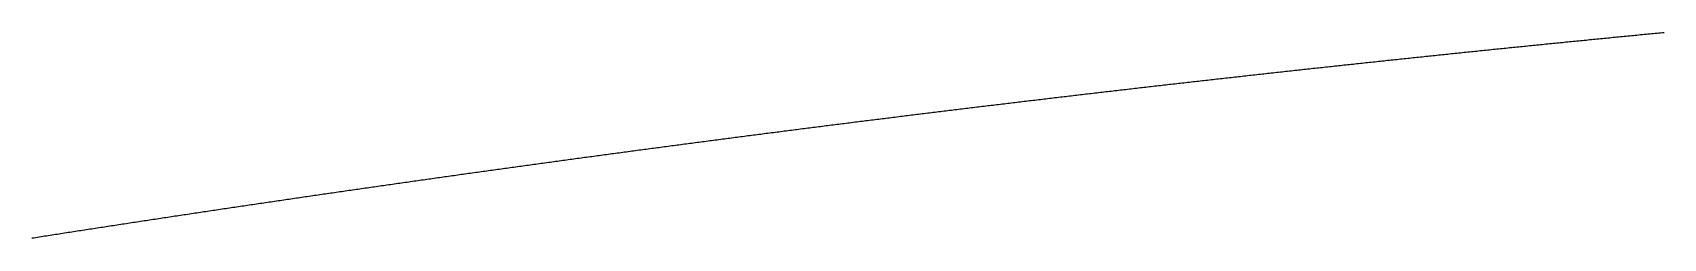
# Model space of a CAD drawing. Extents: x 6805096 to 46905100, y -25788412 to -58651.
# Drawn here: x 17877290 to 21185724, y -730757 to -314965 of the extents above; entities that cross this region are included whole.
import ezdxf

# ---------------------------------------------------------------- set-up
doc = ezdxf.new("R2010")
doc.units = 0

msp = doc.modelspace()

# ---------------------------------------------------------------- linework, layer by layer
at = {"layer": 'Layer 1'}
for p, q in [((21025061.914068, -330742.13424), (21021368.971106, -331106.169296)), ((21028754.876543, -330378.342402), (21025061.914068, -330742.13424)), ((21032447.858518, -330014.793782), (21028754.876543, -330378.342402)), ((21036140.859981, -329651.488382), (21032447.858518, -330014.793782)), ((21039833.880921, -329288.4262), (21036140.859981, -329651.488382)), ((21043526.921324, -328925.607237), (21039833.880921, -329288.4262)), ((21047219.981179, -328563.031494), (21043526.921324, -328925.607237)), ((21050913.060474, -328200.698971), (21047219.981179, -328563.031494)), ((21054606.159196, -327838.609669), (21050913.060474, -328200.698971)), ((21058299.277334, -327476.763586), (21054606.159196, -327838.609669)), ((21061992.414875, -327115.160724), (21058299.277334, -327476.763586)), ((21065685.571808, -326753.801084), (21061992.414875, -327115.160724)), ((21069378.74812, -326392.684664), (21065685.571808, -326753.801084)), ((21073071.943799, -326031.811467), (21069378.74812, -326392.684664)), ((21076765.158832, -325671.181491), (21073071.943799, -326031.811467)), ((21080458.393209, -325310.794737), (21076765.158832, -325671.181491)), ((21084151.646917, -324950.651206), (21080458.393209, -325310.794737)), ((21087844.919943, -324590.750897), (21084151.646917, -324950.651206)), ((21091538.212275, -324231.093812), (21087844.919943, -324590.750897)), ((21095231.523902, -323871.67995), (21091538.212275, -324231.093812)), ((21098924.854812, -323512.509311), (21095231.523902, -323871.67995)), ((21102618.204991, -323153.581897), (21098924.854812, -323512.509311)), ((21106311.574429, -322794.897706), (21102618.204991, -323153.581897)), ((21110004.963112, -322436.45674), (21106311.574429, -322794.897706)), ((21113698.37103, -322078.258999), (21110004.963112, -322436.45674)), ((21117391.798169, -321720.304483), (21113698.37103, -322078.258999)), ((21121085.244518, -321362.593192), (21117391.798169, -321720.304483)), ((21124778.710064, -321005.125127), (21121085.244518, -321362.593192)), ((21128472.194796, -320647.900288), (21124778.710064, -321005.125127)), ((21132165.698701, -320290.918675), (21128472.194796, -320647.900288)), ((21135859.221768, -319934.180288), (21132165.698701, -320290.918675)), ((21139552.763983, -319577.685128), (21135859.221768, -319934.180288)), ((21143246.325336, -319221.433196), (21139552.763983, -319577.685128)), ((21146939.905813, -318865.42449), (21143246.325336, -319221.433196)), ((21150633.505403, -318509.659013), (21146939.905813, -318865.42449)), ((21154327.124094, -318154.136763), (21150633.505403, -318509.659013)), ((21158020.761873, -317798.857741), (21154327.124094, -318154.136763)), ((21161714.418729, -317443.821948), (21158020.761873, -317798.857741)), ((21165408.094649, -317089.029384), (21161714.418729, -317443.821948)), ((21169101.789621, -316734.480049), (21165408.094649, -317089.029384)), ((21172795.503633, -316380.173943), (21169101.789621, -316734.480049)), ((21176489.236674, -316026.111067), (21172795.503633, -316380.173943)), ((21180182.98873, -315672.291421), (21176489.236674, -316026.111067)), ((21183876.75979, -315318.715005), (21180182.98873, -315672.291421)), ((21187570.549841, -314965.381819), (21183876.75979, -315318.715005)), ((20700159.002107, -363708.225514), (20696467.823659, -364093.662639)), ((20703850.201134, -363323.031582), (20700159.002107, -363708.225514)), ((20707541.420726, -362938.080843), (20703850.201134, -363323.031582)), ((20711232.660872, -362553.373298), (20707541.420726, -362938.080843)), ((20714923.92156, -362168.908946), (20711232.660872, -362553.373298)), ((20718615.202778, -361784.687788), (20714923.92156, -362168.908946)), ((20722306.504513, -361400.709824), (20718615.202778, -361784.687788)), ((20725997.826754, -361016.975055), (20722306.504513, -361400.709824)), ((20729689.169488, -360633.483481), (20725997.826754, -361016.975055)), ((20733380.532703, -360250.235102), (20729689.169488, -360633.483481)), ((20737071.916387, -359867.229918), (20733380.532703, -360250.235102)), ((20740763.320529, -359484.46793), (20737071.916387, -359867.229918)), ((20744454.745115, -359101.949138), (20740763.320529, -359484.46793)), ((20748146.190134, -358719.673542), (20744454.745115, -359101.949138)), ((20751837.655573, -358337.641142), (20748146.190134, -358719.673542)), ((20755529.141421, -357955.85194), (20751837.655573, -358337.641142)), ((20759220.647666, -357574.305934), (20755529.141421, -357955.85194)), ((20762912.174294, -357193.003126), (20759220.647666, -357574.305934)), ((20766603.721296, -356811.943516), (20762912.174294, -357193.003126)), ((20770295.288657, -356431.127104), (20766603.721296, -356811.943516)), ((20773986.876366, -356050.55389), (20770295.288657, -356431.127104)), ((20777678.484411, -355670.223874), (20773986.876366, -356050.55389)), ((20781370.11278, -355290.137058), (20777678.484411, -355670.223874)), ((20785061.76146, -354910.29344), (20781370.11278, -355290.137058)), ((20788753.43044, -354530.693022), (20785061.76146, -354910.29344)), ((20792445.119707, -354151.335804), (20788753.43044, -354530.693022)), ((20796136.82925, -353772.221785), (20792445.119707, -354151.335804)), ((20799828.559056, -353393.350967), (20796136.82925, -353772.221785)), ((20803520.309113, -353014.72335), (20799828.559056, -353393.350967)), ((20807212.079409, -352636.338933), (20803520.309113, -353014.72335)), ((20810903.869932, -352258.197717), (20807212.079409, -352636.338933)), ((20814595.68067, -351880.299703), (20810903.869932, -352258.197717)), ((20818287.51161, -351502.644891), (20814595.68067, -351880.299703)), ((20821979.362741, -351125.233281), (20818287.51161, -351502.644891)), ((20825671.234051, -350748.064872), (20821979.362741, -351125.233281)), ((20829363.125527, -350371.139667), (20825671.234051, -350748.064872)), ((20833055.037157, -349994.457664), (20829363.125527, -350371.139667)), ((20836746.968929, -349618.018865), (20833055.037157, -349994.457664)), ((20840438.920831, -349241.823269), (20836746.968929, -349618.018865)), ((20844130.892851, -348865.870877), (20840438.920831, -349241.823269)), ((20847822.884977, -348490.161689), (20844130.892851, -348865.870877)), ((20851514.897196, -348114.695705), (20847822.884977, -348490.161689)), ((20855206.929497, -347739.472926), (20851514.897196, -348114.695705)), ((20858898.981868, -347364.493351), (20855206.929497, -347739.472926)), ((20862591.054296, -346989.756982), (20858898.981868, -347364.493351)), ((20866283.146769, -346615.263818), (20862591.054296, -346989.756982)), ((20869975.259275, -346241.01386), (20866283.146769, -346615.263818)), ((20873667.391802, -345867.007108), (20869975.259275, -346241.01386)), ((20877359.544339, -345493.243563), (20873667.391802, -345867.007108)), ((20881051.716872, -345119.723224), (20877359.544339, -345493.243563)), ((20884743.909389, -344746.446092), (20881051.716872, -345119.723224)), ((20888436.12188, -344373.412167), (20884743.909389, -344746.446092)), ((20892128.35433, -344000.62145), (20888436.12188, -344373.412167)), ((20895820.606729, -343628.07394), (20892128.35433, -344000.62145)), ((20899512.879065, -343255.769639), (20895820.606729, -343628.07394)), ((20903205.171324, -342883.708545), (20899512.879065, -343255.769639)), ((20906897.483496, -342511.890661), (20903205.171324, -342883.708545)), ((20910589.815567, -342140.315985), (20906897.483496, -342511.890661)), ((20914282.167526, -341768.984519), (20910589.815567, -342140.315985)), ((20917974.539361, -341397.896262), (20914282.167526, -341768.984519)), ((20921666.93106, -341027.051215), (20917974.539361, -341397.896262)), ((20925359.34261, -340656.449378), (20921666.93106, -341027.051215)), ((20929051.773999, -340286.090751), (20925359.34261, -340656.449378)), ((20932744.225216, -339915.975335), (20929051.773999, -340286.090751)), ((20936436.696248, -339546.10313), (20932744.225216, -339915.975335)), ((20940129.187082, -339176.474136), (20936436.696248, -339546.10313)), ((20943821.697708, -338807.088354), (20940129.187082, -339176.474136)), ((20947514.228113, -338437.945783), (20943821.697708, -338807.088354)), ((20951206.778284, -338069.046425), (20947514.228113, -338437.945783)), ((20954899.34821, -337700.390279), (20951206.778284, -338069.046425)), ((20958591.937878, -337331.977346), (20954899.34821, -337700.390279)), ((20962284.547277, -336963.807625), (20958591.937878, -337331.977346)), ((20965977.176394, -336595.881118), (20962284.547277, -336963.807625)), ((20969669.825217, -336228.197824), (20965977.176394, -336595.881118)), ((20973362.493734, -335860.757745), (20969669.825217, -336228.197824)), ((20977055.181933, -335493.560879), (20973362.493734, -335860.757745)), ((20980747.889802, -335126.607228), (20977055.181933, -335493.560879)), ((20984440.617329, -334759.896791), (20980747.889802, -335126.607228)), ((20988133.364501, -334393.429569), (20984440.617329, -334759.896791)), ((20991826.131307, -334027.205563), (20988133.364501, -334393.429569)), ((20995518.917734, -333661.224772), (20991826.131307, -334027.205563)), ((20999211.723771, -333295.487197), (20995518.917734, -333661.224772)), ((21002904.549404, -332929.992838), (20999211.723771, -333295.487197)), ((21006597.394623, -332564.741696), (21002904.549404, -332929.992838)), ((21010290.259415, -332199.73377), (21006597.394623, -332564.741696)), ((21013983.143767, -331834.969061), (21010290.259415, -332199.73377)), ((21017676.047668, -331470.44757), (21013983.143767, -331834.969061)), ((21021368.971106, -331106.169296), (21017676.047668, -331470.44757)), ((20390172.943751, -396932.685644), (20386483.537094, -397338.549936)), ((20393862.372002, -396527.064521), (20390172.943751, -396932.685644)), ((20397551.821837, -396121.686567), (20393862.372002, -396527.064521)), ((20401241.293244, -395716.551782), (20397551.821837, -396121.686567)), ((20404930.786209, -395311.660167), (20401241.293244, -395716.551782)), ((20408620.300721, -394907.011721), (20404930.786209, -395311.660167)), ((20412309.836768, -394502.606445), (20408620.300721, -394907.011721)), ((20415999.394337, -394098.44434), (20412309.836768, -394502.606445)), ((20419688.973417, -393694.525405), (20415999.394337, -394098.44434)), ((20423378.573996, -393290.849641), (20419688.973417, -393694.525405)), ((20427068.196061, -392887.417048), (20423378.573996, -393290.849641)), ((20430757.8396, -392484.227627), (20427068.196061, -392887.417048)), ((20434447.504601, -392081.281378), (20430757.8396, -392484.227627)), ((20438137.191052, -391678.5783), (20434447.504601, -392081.281378)), ((20441826.898941, -391276.118395), (20438137.191052, -391678.5783)), ((20445516.628256, -390873.901663), (20441826.898941, -391276.118395)), ((20449206.378984, -390471.928104), (20445516.628256, -390873.901663)), ((20452896.151115, -390070.197717), (20449206.378984, -390471.928104)), ((20456585.944634, -389668.710505), (20452896.151115, -390070.197717)), ((20460275.759531, -389267.466466), (20456585.944634, -389668.710505)), ((20463965.595793, -388866.465601), (20460275.759531, -389267.466466)), ((20467655.453409, -388465.70791), (20463965.595793, -388866.465601)), ((20471345.332365, -388065.193395), (20467655.453409, -388465.70791)), ((20475035.23265, -387664.922054), (20471345.332365, -388065.193395)), ((20478725.154252, -387264.893888), (20475035.23265, -387664.922054)), ((20482415.097159, -386865.108898), (20478725.154252, -387264.893888)), ((20486105.061358, -386465.567084), (20482415.097159, -386865.108898)), ((20489795.046838, -386066.268445), (20486105.061358, -386465.567084)), ((20493485.053586, -385667.212983), (20489795.046838, -386066.268445)), ((20497175.08159, -385268.400698), (20493485.053586, -385667.212983)), ((20500865.130839, -384869.83159), (20497175.08159, -385268.400698)), ((20504555.201319, -384471.505659), (20500865.130839, -384869.83159)), ((20508245.29302, -384073.422906), (20504555.201319, -384471.505659)), ((20511935.405928, -383675.58333), (20508245.29302, -384073.422906)), ((20515625.540032, -383277.986933), (20511935.405928, -383675.58333)), ((20519315.695319, -382880.633714), (20515625.540032, -383277.986933)), ((20523005.871778, -382483.523673), (20519315.695319, -382880.633714)), ((20526696.069396, -382086.656812), (20523005.871778, -382483.523673)), ((20530386.288162, -381690.033129), (20526696.069396, -382086.656812)), ((20534076.528063, -381293.652627), (20530386.288162, -381690.033129)), ((20537766.789087, -380897.515304), (20534076.528063, -381293.652627)), ((20541457.071221, -380501.621161), (20537766.789087, -380897.515304)), ((20545147.374455, -380105.970199), (20541457.071221, -380501.621161)), ((20548837.698775, -379710.562418), (20545147.374455, -380105.970199)), ((20552528.04417, -379315.397817), (20548837.698775, -379710.562418)), ((20556218.410627, -378920.476398), (20552528.04417, -379315.397817)), ((20559908.798135, -378525.79816), (20556218.410627, -378920.476398)), ((20563599.206681, -378131.363104), (20559908.798135, -378525.79816)), ((20567289.636253, -377737.171231), (20563599.206681, -378131.363104)), ((20570980.086839, -377343.222539), (20567289.636253, -377737.171231)), ((20574670.558427, -376949.517031), (20570980.086839, -377343.222539)), ((20578361.051005, -376556.054705), (20574670.558427, -376949.517031)), ((20582051.564561, -376162.835563), (20578361.051005, -376556.054705)), ((20585742.099082, -375769.859604), (20582051.564561, -376162.835563)), ((20589432.654557, -375377.12683), (20585742.099082, -375769.859604)), ((20593123.230973, -374984.637239), (20589432.654557, -375377.12683)), ((20596813.828318, -374592.390833), (20593123.230973, -374984.637239)), ((20600504.446581, -374200.387611), (20596813.828318, -374592.390833)), ((20604195.085748, -373808.627575), (20600504.446581, -374200.387611)), ((20607885.745809, -373417.110724), (20604195.085748, -373808.627575)), ((20611576.42675, -373025.837058), (20607885.745809, -373417.110724)), ((20615267.12856, -372634.806579), (20611576.42675, -373025.837058)), ((20618957.851227, -372244.019285), (20615267.12856, -372634.806579)), ((20622648.594738, -371853.475178), (20618957.851227, -372244.019285)), ((20626339.359082, -371463.174258), (20622648.594738, -371853.475178)), ((20630030.144246, -371073.116525), (20626339.359082, -371463.174258)), ((20633720.950218, -370683.301979), (20630030.144246, -371073.116525)), ((20637411.776986, -370293.730621), (20633720.950218, -370683.301979)), ((20641102.624538, -369904.40245), (20637411.776986, -370293.730621)), ((20644793.492862, -369515.317468), (20641102.624538, -369904.40245)), ((20648484.381946, -369126.475674), (20644793.492862, -369515.317468)), ((20652175.291777, -368737.877069), (20648484.381946, -369126.475674)), ((20655866.222344, -368349.521653), (20652175.291777, -368737.877069)), ((20659557.173634, -367961.409427), (20655866.222344, -368349.521653)), ((20663248.145635, -367573.54039), (20659557.173634, -367961.409427)), ((20666939.138336, -367185.914543), (20663248.145635, -367573.54039)), ((20670630.151724, -366798.531886), (20666939.138336, -367185.914543)), ((20674321.185787, -366411.39242), (20670630.151724, -366798.531886)), ((20678012.240512, -366024.496145), (20674321.185787, -366411.39242)), ((20681703.315888, -365637.84306), (20678012.240512, -366024.496145)), ((20685394.411903, -365251.433167), (20681703.315888, -365637.84306)), ((20689085.528545, -364865.266466), (20685394.411903, -365251.433167)), ((20692776.665801, -364479.342956), (20689085.528545, -364865.266466)), ((20696467.823659, -364093.662639), (20692776.665801, -364479.342956)), ((20098777.348055, -429745.143509), (20095089.685697, -430170.21721)), ((20102465.032965, -429320.312953), (20098777.348055, -429745.143509)), ((20106152.740414, -428895.725543), (20102465.032965, -429320.312953)), ((20109840.470392, -428471.38128), (20106152.740414, -428895.725543)), ((20113528.222885, -428047.280163), (20109840.470392, -428471.38128)), ((20117215.997882, -427623.422194), (20113528.222885, -428047.280163)), ((20120903.79537, -427199.807372), (20117215.997882, -427623.422194)), ((20124591.615338, -426776.435697), (20120903.79537, -427199.807372)), ((20128279.457773, -426353.30717), (20124591.615338, -426776.435697)), ((20131967.322663, -425930.421792), (20128279.457773, -426353.30717)), ((20135655.209996, -425507.779562), (20131967.322663, -425930.421792)), ((20139343.11976, -425085.38048), (20135655.209996, -425507.779562)), ((20143031.051943, -424663.224548), (20139343.11976, -425085.38048)), ((20146719.006532, -424241.311765), (20143031.051943, -424663.224548)), ((20150406.983516, -423819.642131), (20146719.006532, -424241.311765)), ((20154094.982883, -423398.215648), (20150406.983516, -423819.642131)), ((20157783.00462, -422977.032314), (20154094.982883, -423398.215648)), ((20161471.048715, -422556.092131), (20157783.00462, -422977.032314)), ((20165159.115156, -422135.395099), (20161471.048715, -422556.092131)), ((20168847.203932, -421714.941218), (20165159.115156, -422135.395099)), ((20172535.315029, -421294.730488), (20168847.203932, -421714.941218)), ((20176223.448436, -420874.76291), (20172535.315029, -421294.730488)), ((20179911.604141, -420455.038484), (20176223.448436, -420874.76291)), ((20183599.782132, -420035.557209), (20179911.604141, -420455.038484)), ((20187287.982396, -419616.319088), (20183599.782132, -420035.557209)), ((20190976.204921, -419197.324119), (20187287.982396, -419616.319088)), ((20194664.449696, -418778.572303), (20190976.204921, -419197.324119)), ((20198352.716707, -418360.063641), (20194664.449696, -418778.572303)), ((20202041.005944, -417941.798132), (20198352.716707, -418360.063641)), ((20205729.317394, -417523.775777), (20202041.005944, -417941.798132)), ((20209417.651045, -417105.996576), (20205729.317394, -417523.775777)), ((20213106.006884, -416688.46053), (20209417.651045, -417105.996576)), ((20216794.3849, -416271.167639), (20213106.006884, -416688.46053)), ((20220482.78508, -415854.117902), (20216794.3849, -416271.167639)), ((20224171.207413, -415437.311321), (20220482.78508, -415854.117902)), ((20227859.651886, -415020.747896), (20224171.207413, -415437.311321)), ((20231548.118488, -414604.427627), (20227859.651886, -415020.747896)), ((20235236.607205, -414188.350513), (20231548.118488, -414604.427627)), ((20238925.118026, -413772.516557), (20235236.607205, -414188.350513)), ((20242613.650939, -413356.925757), (20238925.118026, -413772.516557)), ((20246302.205932, -412941.578114), (20242613.650939, -413356.925757)), ((20249990.782993, -412526.473629), (20246302.205932, -412941.578114)), ((20253679.382109, -412111.612301), (20249990.782993, -412526.473629)), ((20257368.003268, -411696.994131), (20253679.382109, -412111.612301)), ((20261056.646459, -411282.61912), (20257368.003268, -411696.994131)), ((20264745.311669, -410868.487267), (20261056.646459, -411282.61912)), ((20268433.998886, -410454.598572), (20264745.311669, -410868.487267)), ((20272122.708097, -410040.953037), (20268433.998886, -410454.598572)), ((20275811.439292, -409627.550662), (20272122.708097, -410040.953037)), ((20279500.192458, -409214.391446), (20275811.439292, -409627.550662)), ((20283188.967582, -408801.47539), (20279500.192458, -409214.391446)), ((20286877.764652, -408388.802494), (20283188.967582, -408801.47539)), ((20290566.583657, -407976.372759), (20286877.764652, -408388.802494)), ((20294255.424585, -407564.186184), (20290566.583657, -407976.372759)), ((20297944.287422, -407152.242771), (20294255.424585, -407564.186184)), ((20301633.172158, -406740.542519), (20297944.287422, -407152.242771)), ((20305322.07878, -406329.085429), (20301633.172158, -406740.542519)), ((20309011.007275, -405917.8715), (20305322.07878, -406329.085429)), ((20312699.957632, -405506.900735), (20309011.007275, -405917.8715)), ((20316388.929839, -405096.173131), (20312699.957632, -405506.900735)), ((20320077.923883, -404685.688691), (20316388.929839, -405096.173131)), ((20323766.939753, -404275.447413), (20320077.923883, -404685.688691)), ((20327455.977436, -403865.449299), (20323766.939753, -404275.447413)), ((20331145.036921, -403455.694349), (20327455.977436, -403865.449299)), ((20334834.118194, -403046.182563), (20331145.036921, -403455.694349)), ((20338523.221244, -402636.913941), (20334834.118194, -403046.182563)), ((20342212.34606, -402227.888483), (20338523.221244, -402636.913941)), ((20345901.492628, -401819.106191), (20342212.34606, -402227.888483)), ((20349590.660936, -401410.567063), (20345901.492628, -401819.106191)), ((20353279.850973, -401002.271101), (20349590.660936, -401410.567063)), ((20356969.062727, -400594.218305), (20353279.850973, -401002.271101)), ((20360658.296185, -400186.408675), (20356969.062727, -400594.218305)), ((20364347.551335, -399778.842211), (20360658.296185, -400186.408675)), ((20368036.828165, -399371.518914), (20364347.551335, -399778.842211)), ((20371726.126663, -398964.438783), (20368036.828165, -399371.518914)), ((20375415.446818, -398557.60182), (20371726.126663, -398964.438783)), ((20379104.788615, -398151.008024), (20375415.446818, -398557.60182)), ((20382794.152045, -397744.657396), (20379104.788615, -398151.008024)), ((20386483.537094, -397338.549936), (20382794.152045, -397744.657396)), ((19818580.16798, -462743.68946), (19814894.25501, -463187.241404)), ((19822266.104422, -462300.38064), (19818580.16798, -462743.68946)), ((19825952.064325, -461857.314944), (19822266.104422, -462300.38064)), ((19829638.047675, -461414.492373), (19825952.064325, -461857.314944)), ((19833324.054462, -460971.912926), (19829638.047675, -461414.492373)), ((19837010.084673, -460529.576605), (19833324.054462, -460971.912926)), ((19840696.138296, -460087.483409), (19837010.084673, -460529.576605)), ((19844382.215318, -459645.633339), (19840696.138296, -460087.483409)), ((19848068.315728, -459204.026394), (19844382.215318, -459645.633339)), ((19851754.439514, -458762.662576), (19848068.315728, -459204.026394)), ((19855440.586663, -458321.541885), (19851754.439514, -458762.662576)), ((19859126.757163, -457880.66432), (19855440.586663, -458321.541885)), ((19862812.951002, -457440.029883), (19859126.757163, -457880.66432)), ((19866499.168169, -456999.638573), (19862812.951002, -457440.029883)), ((19870185.40865, -456559.49039), (19866499.168169, -456999.638573)), ((19873871.672434, -456119.585336), (19870185.40865, -456559.49039)), ((19877557.959509, -455679.92341), (19873871.672434, -456119.585336)), ((19881244.269863, -455240.504613), (19877557.959509, -455679.92341)), ((19884930.603483, -454801.328944), (19881244.269863, -455240.504613)), ((19888616.960358, -454362.396405), (19884930.603483, -454801.328944)), ((19892303.340474, -453923.706995), (19888616.960358, -454362.396405)), ((19895989.743821, -453485.260714), (19892303.340474, -453923.706995)), ((19899676.170387, -453047.057564), (19895989.743821, -453485.260714)), ((19903362.620158, -452609.097544), (19899676.170387, -453047.057564)), ((19907049.093123, -452171.380655), (19903362.620158, -452609.097544)), ((19910735.589269, -451733.906896), (19907049.093123, -452171.380655)), ((19914422.108585, -451296.676269), (19910735.589269, -451733.906896)), ((19918108.651059, -450859.688773), (19914422.108585, -451296.676269)), ((19921795.216679, -450422.944409), (19918108.651059, -450859.688773)), ((19925481.805431, -449986.443177), (19921795.216679, -450422.944409)), ((19929168.417305, -449550.185077), (19925481.805431, -449986.443177)), ((19932855.052288, -449114.17011), (19929168.417305, -449550.185077)), ((19936541.710368, -448678.398276), (19932855.052288, -449114.17011)), ((19940228.391532, -448242.869575), (19936541.710368, -448678.398276)), ((19943915.09577, -447807.584007), (19940228.391532, -448242.869575)), ((19947601.823068, -447372.541573), (19943915.09577, -447807.584007)), ((19951288.573414, -446937.742273), (19947601.823068, -447372.541573)), ((19954975.346797, -446503.186108), (19951288.573414, -446937.742273)), ((19958662.143205, -446068.873077), (19954975.346797, -446503.186108)), ((19962348.962624, -445634.803181), (19958662.143205, -446068.873077)), ((19966035.805044, -445200.976421), (19962348.962624, -445634.803181)), ((19969722.670452, -444767.392795), (19966035.805044, -445200.976421)), ((19973409.558835, -444334.052306), (19969722.670452, -444767.392795)), ((19977096.470182, -443900.954953), (19973409.558835, -444334.052306)), ((19980783.404481, -443468.100736), (19977096.470182, -443900.954953)), ((19984470.36172, -443035.489655), (19980783.404481, -443468.100736)), ((19988157.341886, -442603.121712), (19984470.36172, -443035.489655)), ((19991844.344967, -442170.996905), (19988157.341886, -442603.121712)), ((19995531.370951, -441739.115237), (19991844.344967, -442170.996905)), ((19999218.419827, -441307.476706), (19995531.370951, -441739.115237)), ((20002905.491582, -440876.081313), (19999218.419827, -441307.476706)), ((20006592.586203, -440444.929058), (20002905.491582, -440876.081313)), ((20010279.703679, -440014.019943), (20006592.586203, -440444.929058)), ((20013966.843998, -439583.353966), (20010279.703679, -440014.019943)), ((20017654.007148, -439152.931128), (20013966.843998, -439583.353966)), ((20021341.193115, -438722.75143), (20017654.007148, -439152.931128)), ((20025028.40189, -438292.814872), (20021341.193115, -438722.75143)), ((20028715.633458, -437863.121453), (20025028.40189, -438292.814872)), ((20032402.887809, -437433.671176), (20028715.633458, -437863.121453)), ((20036090.164929, -437004.464038), (20032402.887809, -437433.671176)), ((20039777.464808, -436575.500042), (20036090.164929, -437004.464038)), ((20043464.787432, -436146.779187), (20039777.464808, -436575.500042)), ((20047152.13279, -435718.301474), (20043464.787432, -436146.779187)), ((20050839.500869, -435290.066902), (20047152.13279, -435718.301474)), ((20054526.891658, -434862.075473), (20050839.500869, -435290.066902)), ((20058214.305145, -434434.327186), (20054526.891658, -434862.075473)), ((20061901.741316, -434006.822041), (20058214.305145, -434434.327186)), ((20065589.200161, -433579.56004), (20061901.741316, -434006.822041)), ((20069276.681666, -433152.541182), (20065589.200161, -433579.56004)), ((20072964.185821, -432725.765467), (20069276.681666, -433152.541182)), ((20076651.712612, -432299.232896), (20072964.185821, -432725.765467)), ((20080339.262028, -431872.94347), (20076651.712612, -432299.232896)), ((20084026.834057, -431446.897187), (20080339.262028, -431872.94347)), ((20087714.428686, -431021.09405), (20084026.834057, -431446.897187)), ((20091402.045903, -430595.534057), (20087714.428686, -431021.09405)), ((20095089.685697, -430170.21721), (20091402.045903, -430595.534057)), ((19545886.824853, -496223.19172), (19542202.682445, -496684.734038)), ((19549570.991629, -495761.892504), (19545886.824853, -496223.19172)), ((19553255.182762, -495300.836391), (19549570.991629, -495761.892504)), ((19556939.398239, -494840.023381), (19553255.182762, -495300.836391)), ((19560623.638048, -494379.453474), (19556939.398239, -494840.023381)), ((19564307.902178, -493919.126672), (19560623.638048, -494379.453474)), ((19567992.190615, -493459.042973), (19564307.902178, -493919.126672)), ((19571676.503348, -492999.202379), (19567992.190615, -493459.042973)), ((19575360.840365, -492539.60489), (19571676.503348, -492999.202379)), ((19579045.201654, -492080.250506), (19575360.840365, -492539.60489)), ((19582729.587202, -491621.139227), (19579045.201654, -492080.250506)), ((19586413.996998, -491162.271053), (19582729.587202, -491621.139227)), ((19590098.431029, -490703.645985), (19586413.996998, -491162.271053)), ((19593782.889283, -490245.264023), (19590098.431029, -490703.645985)), ((19597467.371748, -489787.125168), (19593782.889283, -490245.264023)), ((19601151.878413, -489329.22942), (19597467.371748, -489787.125168)), ((19604836.409264, -488871.576778), (19601151.878413, -489329.22942)), ((19608520.96429, -488414.167244), (19604836.409264, -488871.576778)), ((19612205.543478, -487957.000817), (19608520.96429, -488414.167244)), ((19615890.146817, -487500.077498), (19612205.543478, -487957.000817)), ((19619574.774295, -487043.397287), (19615890.146817, -487500.077498)), ((19623259.425899, -486586.960185), (19619574.774295, -487043.397287)), ((19626944.101617, -486130.766191), (19623259.425899, -486586.960185)), ((19630628.801437, -485674.815306), (19626944.101617, -486130.766191)), ((19634313.525348, -485219.107531), (19630628.801437, -485674.815306)), ((19637998.273336, -484763.642865), (19634313.525348, -485219.107531)), ((19641683.04539, -484308.421309), (19637998.273336, -484763.642865)), ((19645367.841497, -483853.442863), (19641683.04539, -484308.421309)), ((19649052.661646, -483398.707528), (19645367.841497, -483853.442863)), ((19652737.505825, -482944.215303), (19649052.661646, -483398.707528)), ((19656422.374021, -482489.96619), (19652737.505825, -482944.215303)), ((19660107.266222, -482035.960187), (19656422.374021, -482489.96619)), ((19663792.182416, -481582.197297), (19660107.266222, -482035.960187)), ((19667477.122592, -481128.677518), (19663792.182416, -481582.197297)), ((19671162.086736, -480675.400851), (19667477.122592, -481128.677518)), ((19674847.074837, -480222.367297), (19671162.086736, -480675.400851)), ((19678532.086883, -479769.576855), (19674847.074837, -480222.367297)), ((19682217.122861, -479317.029527), (19678532.086883, -479769.576855)), ((19685902.18276, -478864.725311), (19682217.122861, -479317.029527)), ((19689587.266567, -478412.66421), (19685902.18276, -478864.725311)), ((19693272.37427, -477960.846222), (19689587.266567, -478412.66421)), ((19696957.505857, -477509.271348), (19693272.37427, -477960.846222)), ((19700642.661317, -477057.939589), (19696957.505857, -477509.271348)), ((19704327.840636, -476606.850945), (19700642.661317, -477057.939589)), ((19708013.043803, -476156.005416), (19704327.840636, -476606.850945)), ((19711698.270806, -475705.403002), (19708013.043803, -476156.005416)), ((19715383.521633, -475255.043703), (19711698.270806, -475705.403002)), ((19719068.796271, -474804.927521), (19715383.521633, -475255.043703)), ((19722754.094708, -474355.054455), (19719068.796271, -474804.927521)), ((19726439.416932, -473905.424505), (19722754.094708, -474355.054455)), ((19730124.762932, -473456.037672), (19726439.416932, -473905.424505)), ((19733810.132695, -473006.893956), (19730124.762932, -473456.037672)), ((19737495.526208, -472557.993358), (19733810.132695, -473006.893956)), ((19741180.943461, -472109.335877), (19737495.526208, -472557.993358)), ((19744866.38444, -471660.921514), (19741180.943461, -472109.335877)), ((19748551.849134, -471212.750269), (19744866.38444, -471660.921514)), ((19752237.33753, -470764.822142), (19748551.849134, -471212.750269)), ((19755922.849616, -470317.137135), (19752237.33753, -470764.822142)), ((19759608.385381, -469869.695246), (19755922.849616, -470317.137135)), ((19763293.944812, -469422.496477), (19759608.385381, -469869.695246)), ((19766979.527897, -468975.540828), (19763293.944812, -469422.496477)), ((19770665.134624, -468528.828298), (19766979.527897, -468975.540828)), ((19774350.764981, -468082.358889), (19770665.134624, -468528.828298)), ((19778036.418955, -467636.1326), (19774350.764981, -468082.358889)), ((19781722.096535, -467190.149432), (19778036.418955, -467636.1326)), ((19785407.797709, -466744.409386), (19781722.096535, -467190.149432)), ((19789093.522464, -466298.91246), (19785407.797709, -466744.409386)), ((19792779.270788, -465853.658656), (19789093.522464, -466298.91246)), ((19796465.042669, -465408.647974), (19792779.270788, -465853.658656)), ((19800150.838096, -464963.880415), (19796465.042669, -465408.647974)), ((19803836.657055, -464519.355978), (19800150.838096, -464963.880415)), ((19807522.499535, -464075.074663), (19803836.657055, -464519.355978)), ((19811208.365524, -463631.036472), (19807522.499535, -464075.074663)), ((19814894.25501, -463187.241404), (19811208.365524, -463631.036472)), ((19288056.398461, -529118.230488), (19284373.991944, -529596.789277)), ((19291738.830194, -528639.914781), (19288056.398461, -529118.230488)), ((19295421.287131, -528161.842157), (19291738.830194, -528639.914781)), ((19299103.769261, -527684.012617), (19295421.287131, -528161.842157)), ((19302786.27657, -527206.426159), (19299103.769261, -527684.012617)), ((19306468.809047, -526729.082786), (19302786.27657, -527206.426159)), ((19310151.36668, -526251.982496), (19306468.809047, -526729.082786)), ((19313833.949456, -525775.12529), (19310151.36668, -526251.982496)), ((19317516.557364, -525298.511169), (19313833.949456, -525775.12529)), ((19321199.190392, -524822.140133), (19317516.557364, -525298.511169)), ((19324881.848526, -524346.012182), (19321199.190392, -524822.140133)), ((19328564.531756, -523870.127316), (19324881.848526, -524346.012182)), ((19332247.240068, -523394.485536), (19328564.531756, -523870.127316)), ((19335929.973452, -522919.086842), (19332247.240068, -523394.485536)), ((19339612.731894, -522443.931234), (19335929.973452, -522919.086842)), ((19343295.515383, -521969.018712), (19339612.731894, -522443.931234)), ((19346978.323907, -521494.349278), (19343295.515383, -521969.018712)), ((19350661.157453, -521019.92293), (19346978.323907, -521494.349278)), ((19354344.016009, -520545.73967), (19350661.157453, -521019.92293)), ((19358026.899564, -520071.799498), (19354344.016009, -520545.73967)), ((19361709.808105, -519598.102413), (19358026.899564, -520071.799498)), ((19365392.74162, -519124.648417), (19361709.808105, -519598.102413)), ((19369075.700097, -518651.437509), (19365392.74162, -519124.648417)), ((19372758.683523, -518178.469691), (19369075.700097, -518651.437509)), ((19376441.691888, -517705.744961), (19372758.683523, -518178.469691)), ((19380124.725178, -517233.263321), (19376441.691888, -517705.744961)), ((19383807.783381, -516761.02477), (19380124.725178, -517233.263321)), ((19387490.866486, -516289.02931), (19383807.783381, -516761.02477)), ((19391173.97448, -515817.276939), (19387490.866486, -516289.02931)), ((19394857.107351, -515345.76766), (19391173.97448, -515817.276939)), ((19398540.265088, -514874.501471), (19394857.107351, -515345.76766)), ((19402223.447677, -514403.478373), (19398540.265088, -514874.501471)), ((19405906.655107, -513932.698367), (19402223.447677, -514403.478373)), ((19409589.887366, -513462.161452), (19405906.655107, -513932.698367)), ((19413273.144441, -512991.86763), (19409589.887366, -513462.161452)), ((19416956.426321, -512521.816899), (19413273.144441, -512991.86763)), ((19420639.732993, -512052.009262), (19416956.426321, -512521.816899)), ((19424323.064446, -511582.444717), (19420639.732993, -512052.009262)), ((19428006.420666, -511113.123265), (19424323.064446, -511582.444717)), ((19431689.801643, -510644.044907), (19428006.420666, -511113.123265)), ((19435373.207364, -510175.209642), (19431689.801643, -510644.044907)), ((19439056.637816, -509706.617472), (19435373.207364, -510175.209642)), ((19442740.092988, -509238.268396), (19439056.637816, -509706.617472)), ((19446423.572868, -508770.162414), (19442740.092988, -509238.268396)), ((19450107.077444, -508302.299527), (19446423.572868, -508770.162414)), ((19453790.606702, -507834.679736), (19450107.077444, -508302.299527)), ((19457474.160632, -507367.30304), (19453790.606702, -507834.679736)), ((19461157.739222, -506900.169439), (19457474.160632, -507367.30304)), ((19464841.342458, -506433.278935), (19461157.739222, -506900.169439)), ((19468524.970329, -505966.631527), (19464841.342458, -506433.278935)), ((19472208.622823, -505500.227216), (19468524.970329, -505966.631527)), ((19475892.299928, -505034.066001), (19472208.622823, -505500.227216)), ((19479576.001631, -504568.147884), (19475892.299928, -505034.066001)), ((19483259.727921, -504102.472864), (19479576.001631, -504568.147884)), ((19486943.478786, -503637.040942), (19483259.727921, -504102.472864)), ((19490627.254212, -503171.852118), (19486943.478786, -503637.040942)), ((19494311.054189, -502706.906392), (19490627.254212, -503171.852118)), ((19497994.878704, -502242.203765), (19494311.054189, -502706.906392)), ((19501678.727745, -501777.744237), (19497994.878704, -502242.203765)), ((19505362.6013, -501313.527808), (19501678.727745, -501777.744237)), ((19509046.499356, -500849.554479), (19505362.6013, -501313.527808)), ((19512730.421902, -500385.824249), (19509046.499356, -500849.554479)), ((19516414.368926, -499922.337119), (19512730.421902, -500385.824249)), ((19520098.340415, -499459.09309), (19516414.368926, -499922.337119)), ((19523782.336357, -498996.092162), (19520098.340415, -499459.09309)), ((19527466.356741, -498533.334334), (19523782.336357, -498996.092162)), ((19531150.401553, -498070.819608), (19527466.356741, -498533.334334)), ((19534834.470783, -497608.547983), (19531150.401553, -498070.819608)), ((19538518.564417, -497146.519459), (19534834.470783, -497608.547983)), ((19542202.682445, -496684.734038), (19538518.564417, -497146.519459)), ((19037710.832385, -562213.954993), (19034030.168983, -562709.042716)), ((19041391.521828, -561719.110332), (19037710.832385, -562213.954993)), ((19045072.237298, -561224.508735), (19041391.521828, -561719.110332)), ((19048752.978783, -560730.150201), (19045072.237298, -561224.508735)), ((19052433.746272, -560236.034731), (19048752.978783, -560730.150201)), ((19056114.539752, -559742.162325), (19052433.746272, -560236.034731)), ((19059795.359212, -559248.532983), (19056114.539752, -559742.162325)), ((19063476.204638, -558755.146706), (19059795.359212, -559248.532983)), ((19067157.07602, -558262.003494), (19063476.204638, -558755.146706)), ((19070837.973344, -557769.103348), (19067157.07602, -558262.003494)), ((19074518.896599, -557276.446266), (19070837.973344, -557769.103348)), ((19078199.845772, -556784.032251), (19074518.896599, -557276.446266)), ((19081880.820852, -556291.861301), (19078199.845772, -556784.032251)), ((19085561.821827, -555799.933418), (19081880.820852, -556291.861301)), ((19089242.848684, -555308.248602), (19085561.821827, -555799.933418)), ((19092923.901411, -554816.806852), (19089242.848684, -555308.248602)), ((19096604.979996, -554325.60817), (19092923.901411, -554816.806852)), ((19100286.084427, -553834.652555), (19096604.979996, -554325.60817)), ((19103967.214691, -553343.940008), (19100286.084427, -553834.652555)), ((19107648.370778, -552853.47053), (19103967.214691, -553343.940008)), ((19111329.552674, -552363.244119), (19107648.370778, -552853.47053)), ((19115010.760368, -551873.260777), (19111329.552674, -552363.244119)), ((19118691.993847, -551383.520505), (19115010.760368, -551873.260777)), ((19122373.2531, -550894.023301), (19118691.993847, -551383.520505)), ((19126054.538113, -550404.769167), (19122373.2531, -550894.023301)), ((19129735.848876, -549915.758103), (19126054.538113, -550404.769167)), ((19133417.185376, -549426.990109), (19129735.848876, -549915.758103)), ((19137098.5476, -548938.465185), (19133417.185376, -549426.990109)), ((19140779.935537, -548450.183332), (19137098.5476, -548938.465185)), ((19144461.349175, -547962.14455), (19140779.935537, -548450.183332)), ((19148142.788502, -547474.34884), (19144461.349175, -547962.14455)), ((19151824.253505, -546986.796201), (19148142.788502, -547474.34884)), ((19155505.744172, -546499.486633), (19151824.253505, -546986.796201)), ((19159187.260491, -546012.420138), (19155505.744172, -546499.486633)), ((19162868.802451, -545525.596715), (19159187.260491, -546012.420138)), ((19166550.370038, -545039.016365), (19162868.802451, -545525.596715)), ((19170231.963242, -544552.679088), (19166550.370038, -545039.016365)), ((19173913.582049, -544066.584885), (19170231.963242, -544552.679088)), ((19177595.226447, -543580.733754), (19173913.582049, -544066.584885)), ((19181276.896426, -543095.125698), (19177595.226447, -543580.733754)), ((19184958.591971, -542609.760716), (19181276.896426, -543095.125698)), ((19188640.313072, -542124.638808), (19184958.591971, -542609.760716)), ((19192322.059717, -541639.759975), (19188640.313072, -542124.638808)), ((19196003.831892, -541155.124217), (19192322.059717, -541639.759975)), ((19199685.629586, -540670.731534), (19196003.831892, -541155.124217)), ((19203367.452788, -540186.581927), (19199685.629586, -540670.731534)), ((19207049.301484, -539702.675396), (19203367.452788, -540186.581927)), ((19210731.175662, -539219.011941), (19207049.301484, -539702.675396)), ((19214413.075311, -538735.591562), (19210731.175662, -539219.011941)), ((19218095.000419, -538252.41426), (19214413.075311, -538735.591562)), ((19221776.950973, -537769.480035), (19218095.000419, -538252.41426)), ((19225458.926961, -537286.788888), (19221776.950973, -537769.480035)), ((19229140.928371, -536804.340818), (19225458.926961, -537286.788888)), ((19232822.955192, -536322.135826), (19229140.928371, -536804.340818)), ((19236505.00741, -535840.173912), (19232822.955192, -536322.135826)), ((19240187.085014, -535358.455077), (19236505.00741, -535840.173912)), ((19243869.187991, -534876.97932), (19240187.085014, -535358.455077)), ((19247551.316331, -534395.746642), (19243869.187991, -534876.97932)), ((19251233.470019, -533914.757044), (19247551.316331, -534395.746642)), ((19254915.649045, -533434.010525), (19251233.470019, -533914.757044)), ((19258597.853396, -532953.507087), (19254915.649045, -533434.010525)), ((19262280.083061, -532473.246728), (19258597.853396, -532953.507087)), ((19265962.338026, -531993.22945), (19262280.083061, -532473.246728)), ((19269644.61828, -531513.455253), (19265962.338026, -531993.22945)), ((19273326.923811, -531033.924137), (19269644.61828, -531513.455253)), ((19277009.254607, -530554.636102), (19273326.923811, -531033.924137)), ((19280691.610655, -530075.591148), (19277009.254607, -530554.636102)), ((19284373.991944, -529596.789277), (19280691.610655, -530075.591148)), ((18794843.483143, -595411.1009), (18791164.565138, -595922.230139)), ((18798522.427988, -594900.214705), (18794843.483143, -595411.1009)), ((18802201.39966, -594389.571554), (18798522.427988, -594900.214705)), ((18805880.398146, -593879.171447), (18802201.39966, -594389.571554)), ((18809559.423435, -593369.014385), (18805880.398146, -593879.171447)), ((18813238.475514, -592859.100368), (18809559.423435, -593369.014385)), ((18816917.554372, -592349.429397), (18813238.475514, -592859.100368)), ((18820596.659997, -591840.001471), (18816917.554372, -592349.429397)), ((18824275.792375, -591330.816591), (18820596.659997, -591840.001471)), ((18827954.951496, -590821.874758), (18824275.792375, -591330.816591)), ((18831634.137346, -590313.175971), (18827954.951496, -590821.874758)), ((18835313.349915, -589804.72023), (18831634.137346, -590313.175971)), ((18838992.589189, -589296.507537), (18835313.349915, -589804.72023)), ((18842671.855157, -588788.537891), (18838992.589189, -589296.507537)), ((18846351.147807, -588280.811293), (18842671.855157, -588788.537891)), ((18850030.467126, -587773.327743), (18846351.147807, -588280.811293)), ((18853709.813102, -587266.087241), (18850030.467126, -587773.327743)), ((18857389.185723, -586759.089787), (18853709.813102, -587266.087241)), ((18861068.584978, -586252.335382), (18857389.185723, -586759.089787)), ((18864748.010854, -585745.824027), (18861068.584978, -586252.335382)), ((18868427.463338, -585239.55572), (18864748.010854, -585745.824027)), ((18872106.942419, -584733.530464), (18868427.463338, -585239.55572)), ((18875786.448085, -584227.748257), (18872106.942419, -584733.530464)), ((18879465.980324, -583722.209101), (18875786.448085, -584227.748257)), ((18883145.539123, -583216.912995), (18879465.980324, -583722.209101)), ((18886825.12447, -582711.85994), (18883145.539123, -583216.912995)), ((18890504.736354, -582207.049936), (18886825.12447, -582711.85994)), ((18894184.374762, -581702.482983), (18890504.736354, -582207.049936)), ((18897864.039681, -581198.159082), (18894184.374762, -581702.482983)), ((18901543.731101, -580694.078233), (18897864.039681, -581198.159082)), ((18905223.449008, -580190.240437), (18901543.731101, -580694.078233)), ((18908903.193391, -579686.645693), (18905223.449008, -580190.240437)), ((18912582.964238, -579183.294001), (18908903.193391, -579686.645693)), ((18916262.761536, -578680.185363), (18912582.964238, -579183.294001)), ((18919942.585274, -578177.319779), (18916262.761536, -578680.185363)), ((18923622.435438, -577674.697248), (18919942.585274, -578177.319779)), ((18927302.312018, -577172.317771), (18923622.435438, -577674.697248)), ((18930982.215001, -576670.181348), (18927302.312018, -577172.317771)), ((18934662.144375, -576168.28798), (18930982.215001, -576670.181348)), ((18938342.100127, -575666.637666), (18934662.144375, -576168.28798)), ((18942022.082247, -575165.230408), (18938342.100127, -575666.637666)), ((18945702.090721, -574664.066205), (18942022.082247, -575165.230408)), ((18949382.125537, -574163.145058), (18945702.090721, -574664.066205)), ((18953062.186684, -573662.466967), (18949382.125537, -574163.145058)), ((18956742.274149, -573162.031933), (18953062.186684, -573662.466967)), ((18960422.38792, -572661.839954), (18956742.274149, -573162.031933)), ((18964102.527985, -572161.891033), (18960422.38792, -572661.839954)), ((18967782.694332, -571662.185169), (18964102.527985, -572161.891033)), ((18971462.886949, -571162.722362), (18967782.694332, -571662.185169)), ((18975143.105823, -570663.502613), (18971462.886949, -571162.722362)), ((18978823.350944, -570164.525922), (18975143.105823, -570663.502613)), ((18982503.622297, -569665.79229), (18978823.350944, -570164.525922)), ((18986183.919872, -569167.301716), (18982503.622297, -569665.79229)), ((18989864.243657, -568669.0542), (18986183.919872, -569167.301716)), ((18993544.593638, -568171.049744), (18989864.243657, -568669.0542)), ((18997224.969805, -567673.288348), (18993544.593638, -568171.049744)), ((19000905.372144, -567175.770011), (18997224.969805, -567673.288348)), ((19004585.800644, -566678.494734), (19000905.372144, -567175.770011)), ((19008266.255293, -566181.462518), (19004585.800644, -566678.494734)), ((19011946.736079, -565684.673362), (19008266.255293, -566181.462518)), ((19015627.242989, -565188.127267), (19011946.736079, -565684.673362)), ((19019307.776011, -564691.824234), (19015627.242989, -565188.127267)), ((19022988.335134, -564195.764261), (19019307.776011, -564691.824234)), ((19026668.920345, -563699.947351), (19022988.335134, -564195.764261)), ((19030349.531632, -563204.373502), (19026668.920345, -563699.947351)), ((19034030.168983, -562709.042716), (19030349.531632, -563204.373502)), ((18563124.569877, -628086.895723), (18559447.367141, -628613.336148)), ((18566801.800215, -627560.698324), (18563124.569877, -628086.895723)), ((18570479.058142, -627034.743951), (18566801.800215, -627560.698324)), ((18574156.343647, -626509.032605), (18570479.058142, -627034.743951)), ((18577833.656718, -625983.564285), (18574156.343647, -626509.032605)), ((18581510.997342, -625458.338991), (18577833.656718, -625983.564285)), ((18585188.365508, -624933.356725), (18581510.997342, -625458.338991)), ((18588865.761203, -624408.617487), (18585188.365508, -624933.356725)), ((18592543.184415, -623884.121276), (18588865.761203, -624408.617487)), ((18596220.635132, -623359.868094), (18592543.184415, -623884.121276)), ((18599898.113342, -622835.85794), (18596220.635132, -623359.868094)), ((18603575.619032, -622312.090814), (18599898.113342, -622835.85794)), ((18607253.152192, -621788.566717), (18603575.619032, -622312.090814)), ((18610930.712808, -621265.28565), (18607253.152192, -621788.566717)), ((18614608.300868, -620742.247612), (18610930.712808, -621265.28565)), ((18618285.916361, -620219.452604), (18614608.300868, -620742.247612)), ((18621963.559275, -619696.900626), (18618285.916361, -620219.452604)), ((18625641.229596, -619174.591678), (18621963.559275, -619696.900626)), ((18629318.927313, -618652.525761), (18625641.229596, -619174.591678)), ((18632996.652415, -618130.702875), (18629318.927313, -618652.525761)), ((18636674.404888, -617609.12302), (18632996.652415, -618130.702875)), ((18640352.184721, -617087.786197), (18636674.404888, -617609.12302)), ((18644029.991901, -616566.692405), (18640352.184721, -617087.786197)), ((18647707.826417, -616045.841646), (18644029.991901, -616566.692405)), ((18651385.688257, -615525.233919), (18647707.826417, -616045.841646)), ((18655063.577408, -615004.869225), (18651385.688257, -615525.233919)), ((18658741.493857, -614484.747563), (18655063.577408, -615004.869225)), ((18662419.437594, -613964.868935), (18658741.493857, -614484.747563)), ((18666097.408606, -613445.233341), (18662419.437594, -613964.868935)), ((18669775.406881, -612925.84078), (18666097.408606, -613445.233341)), ((18673453.432406, -612406.691253), (18669775.406881, -612925.84078)), ((18677131.48517, -611887.784761), (18673453.432406, -612406.691253)), ((18680809.565161, -611369.121304), (18677131.48517, -611887.784761)), ((18684487.672366, -610850.700881), (18680809.565161, -611369.121304)), ((18688165.806773, -610332.523494), (18684487.672366, -610850.700881)), ((18691843.96837, -609814.589142), (18688165.806773, -610332.523494)), ((18695522.157146, -609296.897826), (18691843.96837, -609814.589142)), ((18699200.373087, -608779.449547), (18695522.157146, -609296.897826)), ((18702878.616183, -608262.244303), (18699200.373087, -608779.449547)), ((18706556.88642, -607745.282097), (18702878.616183, -608262.244303)), ((18710235.183786, -607228.562927), (18706556.88642, -607745.282097)), ((18713913.50827, -606712.086795), (18710235.183786, -607228.562927)), ((18717591.85986, -606195.8537), (18713913.50827, -606712.086795)), ((18721270.238543, -605679.863643), (18717591.85986, -606195.8537)), ((18724948.644307, -605164.116624), (18721270.238543, -605679.863643)), ((18728627.07714, -604648.612644), (18724948.644307, -605164.116624)), ((18732305.53703, -604133.351703), (18728627.07714, -604648.612644)), ((18735984.023965, -603618.3338), (18732305.53703, -604133.351703)), ((18739662.537933, -603103.558937), (18735984.023965, -603618.3338)), ((18743341.078921, -602589.027113), (18739662.537933, -603103.558937)), ((18747019.646918, -602074.738329), (18743341.078921, -602589.027113)), ((18750698.241911, -601560.692586), (18747019.646918, -602074.738329)), ((18754376.863889, -601046.889882), (18750698.241911, -601560.692586)), ((18758055.512839, -600533.33022), (18754376.863889, -601046.889882)), ((18761734.188749, -600020.013599), (18758055.512839, -600533.33022)), ((18765412.891607, -599506.940019), (18761734.188749, -600020.013599)), ((18769091.6214, -598994.10948), (18765412.891607, -599506.940019)), ((18772770.378118, -598481.521984), (18769091.6214, -598994.10948)), ((18776449.161747, -597969.177529), (18772770.378118, -598481.521984)), ((18780127.972276, -597457.076117), (18776449.161747, -597969.177529)), ((18783806.809692, -596945.217748), (18780127.972276, -597457.076117)), ((18787485.673983, -596433.602422), (18783806.809692, -596945.217748)), ((18791164.565138, -595922.230139), (18787485.673983, -596433.602422)), ((18335190.676397, -661185.752351), (18331515.208632, -661727.259811)), ((18338866.172516, -660644.487899), (18335190.676397, -661185.752351)), ((18342541.696975, -660103.466455), (18338866.172516, -660644.487899)), ((18346217.249762, -659562.68802), (18342541.696975, -660103.466455)), ((18349892.830866, -659022.152593), (18346217.249762, -659562.68802)), ((18353568.440275, -658481.860176), (18349892.830866, -659022.152593)), ((18357244.077975, -657941.810768), (18353568.440275, -658481.860176)), ((18360919.743956, -657402.004369), (18357244.077975, -657941.810768)), ((18364595.438204, -656862.440981), (18360919.743956, -657402.004369)), ((18368271.160709, -656323.120603), (18364595.438204, -656862.440981)), ((18371946.911457, -655784.043235), (18368271.160709, -656323.120603)), ((18375622.690437, -655245.208878), (18371946.911457, -655784.043235)), ((18379298.497636, -654706.617532), (18375622.690437, -655245.208878)), ((18382974.333043, -654168.269197), (18379298.497636, -654706.617532)), ((18386650.196645, -653630.163874), (18382974.333043, -654168.269197)), ((18390326.088431, -653092.301563), (18386650.196645, -653630.163874)), ((18394002.008387, -652554.682265), (18390326.088431, -653092.301563)), ((18397677.956502, -652017.305978), (18394002.008387, -652554.682265)), ((18401353.932765, -651480.172705), (18397677.956502, -652017.305978)), ((18405029.937162, -650943.282444), (18401353.932765, -651480.172705)), ((18408705.969681, -650406.635198), (18405029.937162, -650943.282444)), ((18412382.030311, -649870.230964), (18408705.969681, -650406.635198)), ((18416058.11904, -649334.069745), (18412382.030311, -649870.230964)), ((18419734.235855, -648798.15154), (18416058.11904, -649334.069745)), ((18423410.380744, -648262.476349), (18419734.235855, -648798.15154)), ((18427086.553696, -647727.044174), (18423410.380744, -648262.476349)), ((18430762.754697, -647191.855013), (18427086.553696, -647727.044174)), ((18434438.983736, -646656.908868), (18430762.754697, -647191.855013)), ((18438115.240801, -646122.205738), (18434438.983736, -646656.908868)), ((18441791.525879, -645587.745625), (18438115.240801, -646122.205738)), ((18445467.83896, -645053.528527), (18441791.525879, -645587.745625)), ((18449144.180029, -644519.554447), (18445467.83896, -645053.528527)), ((18452820.549076, -643985.823383), (18449144.180029, -644519.554447)), ((18456496.946088, -643452.335336), (18452820.549076, -643985.823383)), ((18460173.371054, -642919.090306), (18456496.946088, -643452.335336)), ((18463849.82396, -642386.088295), (18460173.371054, -642919.090306)), ((18467526.304795, -641853.329301), (18463849.82396, -642386.088295)), ((18471202.813547, -641320.813326), (18467526.304795, -641853.329301)), ((18474879.350203, -640788.540369), (18471202.813547, -641320.813326)), ((18478555.914753, -640256.510431), (18474879.350203, -640788.540369)), ((18482232.507182, -639724.723512), (18478555.914753, -640256.510431)), ((18485909.12748, -639193.179613), (18482232.507182, -639724.723512)), ((18489585.775634, -638661.878733), (18485909.12748, -639193.179613)), ((18493262.451633, -638130.820873), (18489585.775634, -638661.878733)), ((18496939.155463, -637600.006034), (18493262.451633, -638130.820873)), ((18500615.887113, -637069.434215), (18496939.155463, -637600.006034)), ((18504292.646571, -636539.105417), (18500615.887113, -637069.434215)), ((18507969.433825, -636009.01964), (18504292.646571, -636539.105417)), ((18511646.248862, -635479.176885), (18507969.433825, -636009.01964)), ((18515323.091671, -634949.577151), (18511646.248862, -635479.176885)), ((18518999.962239, -634420.22044), (18515323.091671, -634949.577151)), ((18522676.860554, -633891.106751), (18518999.962239, -634420.22044)), ((18526353.786605, -633362.236084), (18522676.860554, -633891.106751)), ((18530030.740378, -632833.60844), (18526353.786605, -633362.236084)), ((18533707.721863, -632305.22382), (18530030.740378, -632833.60844)), ((18537384.731046, -631777.082222), (18533707.721863, -632305.22382)), ((18541061.767916, -631249.183649), (18537384.731046, -631777.082222)), ((18544738.83246, -630721.5281), (18541061.767916, -631249.183649)), ((18548415.924667, -630194.115575), (18544738.83246, -630721.5281)), ((18552093.044524, -629666.946074), (18548415.924667, -630194.115575)), ((18555770.19202, -629140.019599), (18552093.044524, -629666.946074)), ((18559447.367141, -628613.336148), (18555770.19202, -629140.019599)), ((18111039.486214, -694662.400989), (18107365.770866, -695218.731386)), ((18114713.230653, -694106.313581), (18111039.486214, -694662.400989)), ((18118387.004172, -693550.469164), (18114713.230653, -694106.313581)), ((18122060.806759, -692994.867738), (18118387.004172, -693550.469164)), ((18125734.6384, -692439.509304), (18122060.806759, -692994.867738)), ((18129408.499084, -691884.39386), (18125734.6384, -692439.509304)), ((18133082.3888, -691329.521409), (18129408.499084, -691884.39386)), ((18136756.307534, -690774.891949), (18133082.3888, -691329.521409)), ((18140430.255274, -690220.505482), (18136756.307534, -690774.891949)), ((18144104.23201, -689666.362008), (18140430.255274, -690220.505482)), ((18147778.237728, -689112.461527), (18144104.23201, -689666.362008)), ((18151452.272416, -688558.804038), (18147778.237728, -689112.461527)), ((18155126.336062, -688005.389544), (18151452.272416, -688558.804038)), ((18158800.428655, -687452.218043), (18155126.336062, -688005.389544)), ((18162474.550181, -686899.289536), (18158800.428655, -687452.218043)), ((18166148.70063, -686346.604023), (18162474.550181, -686899.289536)), ((18169822.879988, -685794.161506), (18166148.70063, -686346.604023)), ((18173497.088244, -685241.961983), (18169822.879988, -685794.161506)), ((18177171.325386, -684690.005455), (18173497.088244, -685241.961983)), ((18180845.591401, -684138.291923), (18177171.325386, -684690.005455)), ((18184519.886277, -683586.821387), (18180845.591401, -684138.291923)), ((18188194.210003, -683035.593847), (18184519.886277, -683586.821387)), ((18191868.562566, -682484.609303), (18188194.210003, -683035.593847)), ((18195542.943954, -681933.867756), (18191868.562566, -682484.609303)), ((18199217.354154, -681383.369206), (18195542.943954, -681933.867756)), ((18202891.793156, -680833.113653), (18199217.354154, -681383.369206)), ((18206566.260946, -680283.101098), (18202891.793156, -680833.113653)), ((18210240.757513, -679733.33154), (18206566.260946, -680283.101098)), ((18213915.282845, -679183.804981), (18210240.757513, -679733.33154)), ((18217589.836928, -678634.52142), (18213915.282845, -679183.804981)), ((18221264.419752, -678085.480858), (18217589.836928, -678634.52142)), ((18224939.031305, -677536.683294), (18221264.419752, -678085.480858)), ((18228613.671573, -676988.12873), (18224939.031305, -677536.683294)), ((18232288.340545, -676439.817166), (18228613.671573, -676988.12873)), ((18235963.038209, -675891.748601), (18232288.340545, -676439.817166)), ((18239637.764553, -675343.923037), (18235963.038209, -675891.748601)), ((18243312.519564, -674796.340473), (18239637.764553, -675343.923037)), ((18246987.303231, -674249.000909), (18243312.519564, -674796.340473)), ((18250662.115541, -673701.904347), (18246987.303231, -674249.000909)), ((18254336.956483, -673155.050786), (18250662.115541, -673701.904347)), ((18258011.826043, -672608.440226), (18254336.956483, -673155.050786)), ((18261686.724211, -672062.072669), (18258011.826043, -672608.440226)), ((18265361.650974, -671515.948113), (18261686.724211, -672062.072669)), ((18269036.606319, -670970.06656), (18265361.650974, -671515.948113)), ((18272711.590235, -670424.42801), (18269036.606319, -670970.06656)), ((18276386.60271, -669879.032463), (18272711.590235, -670424.42801)), ((18280061.643732, -669333.879919), (18276386.60271, -669879.032463)), ((18283736.713287, -668788.970378), (18280061.643732, -669333.879919)), ((18287411.811365, -668244.303842), (18283736.713287, -668788.970378)), ((18291086.937954, -667699.880309), (18287411.811365, -668244.303842)), ((18294762.09304, -667155.699782), (18291086.937954, -667699.880309)), ((18298437.276612, -666611.762258), (18294762.09304, -667155.699782)), ((18302112.488658, -666068.06774), (18298437.276612, -666611.762258)), ((18305787.729166, -665524.616227), (18302112.488658, -666068.06774)), ((18309462.998123, -664981.40772), (18305787.729166, -665524.616227)), ((18313138.295518, -664438.442219), (18309462.998123, -664981.40772)), ((18316813.621338, -663895.719724), (18313138.295518, -664438.442219)), ((18320488.975572, -663353.240235), (18316813.621338, -663895.719724)), ((18324164.358207, -662811.003753), (18320488.975572, -663353.240235)), ((18327839.769231, -662269.010278), (18324164.358207, -662811.003753)), ((18331515.208632, -661727.259811), (18327839.769231, -662269.010278)), ((17898012.477885, -727331.217739), (17894340.470562, -727901.641084)), ((17901684.515002, -726761.037367), (17898012.477885, -727331.217739)), ((17905356.581901, -726191.09997), (17901684.515002, -726761.037367)), ((17909028.67857, -725621.405546), (17905356.581901, -726191.09997)), ((17912700.804996, -725051.954098), (17909028.67857, -725621.405546)), ((17916372.961167, -724482.745624), (17912700.804996, -725051.954098)), ((17920045.147072, -723913.780125), (17916372.961167, -724482.745624)), ((17923717.362698, -723345.057602), (17920045.147072, -723913.780125)), ((17927389.608033, -722776.578054), (17923717.362698, -723345.057602)), ((17931061.883065, -722208.341482), (17927389.608033, -722776.578054)), ((17934734.187781, -721640.347886), (17931061.883065, -722208.341482)), ((17938406.522171, -721072.597267), (17934734.187781, -721640.347886)), ((17942078.886221, -720505.089625), (17938406.522171, -721072.597267)), ((17945751.27992, -719937.82496), (17942078.886221, -720505.089625)), ((17949423.703255, -719370.803272), (17945751.27992, -719937.82496)), ((17953096.156214, -718804.024562), (17949423.703255, -719370.803272)), ((17956768.638786, -718237.488829), (17953096.156214, -718804.024562)), ((17960441.150957, -717671.196075), (17956768.638786, -718237.488829)), ((17964113.692717, -717105.1463), (17960441.150957, -717671.196075)), ((17967786.264052, -716539.339503), (17964113.692717, -717105.1463)), ((17971458.864952, -715973.775686), (17967786.264052, -716539.339503)), ((17975131.495403, -715408.454848), (17971458.864952, -715973.775686)), ((17978804.155393, -714843.376989), (17975131.495403, -715408.454848)), ((17982476.844911, -714278.542111), (17978804.155393, -714843.376989)), ((17986149.563944, -713713.950213), (17982476.844911, -714278.542111)), ((17989822.31248, -713149.601295), (17986149.563944, -713713.950213)), ((17993495.090508, -712585.495358), (17989822.31248, -713149.601295)), ((17997167.898014, -712021.632403), (17993495.090508, -712585.495358)), ((18000840.734987, -711458.012429), (17997167.898014, -712021.632403)), ((18004513.601415, -710894.635436), (18000840.734987, -711458.012429)), ((18008186.497286, -710331.501426), (18004513.601415, -710894.635436)), ((18011859.422587, -709768.610397), (18008186.497286, -710331.501426)), ((18015532.377307, -709205.962352), (18011859.422587, -709768.610397)), ((18019205.361433, -708643.557289), (18015532.377307, -709205.962352)), ((18022878.374953, -708081.395209), (18019205.361433, -708643.557289)), ((18026551.417855, -707519.476113), (18022878.374953, -708081.395209)), ((18030224.490127, -706957.8), (18026551.417855, -707519.476113)), ((18033897.591758, -706396.366872), (18030224.490127, -706957.8)), ((18037570.722734, -705835.176728), (18033897.591758, -706396.366872)), ((18041243.883043, -705274.229568), (18037570.722734, -705835.176728)), ((18044917.072674, -704713.525393), (18041243.883043, -705274.229568)), ((18048590.291615, -704153.064204), (18044917.072674, -704713.525393)), ((18052263.539853, -703592.845999), (18048590.291615, -704153.064204)), ((18055936.817376, -703032.870781), (18052263.539853, -703592.845999)), ((18059610.124172, -702473.138549), (18055936.817376, -703032.870781)), ((18063283.460229, -701913.649303), (18059610.124172, -702473.138549)), ((18066956.825535, -701354.403043), (18063283.460229, -701913.649303)), ((18070630.220078, -700795.39977), (18066956.825535, -701354.403043)), ((18074303.643846, -700236.639485), (18070630.220078, -700795.39977)), ((18077977.096826, -699678.122187), (18074303.643846, -700236.639485)), ((18081650.579006, -699119.847877), (18077977.096826, -699678.122187)), ((18085324.090375, -698561.816555), (18081650.579006, -699119.847877)), ((18088997.63092, -698004.028221), (18085324.090375, -698561.816555)), ((18092671.20063, -697446.482876), (18088997.63092, -698004.028221)), ((18096344.799491, -696889.180519), (18092671.20063, -697446.482876)), ((18100018.427492, -696332.121152), (18096344.799491, -696889.180519)), ((18103692.084621, -695775.304774), (18100018.427492, -696332.121152)), ((18107365.770866, -695218.731386), (18103692.084621, -695775.304774)), ((17879652.739449, -730185.764194), (17875980.881277, -730757.402403)), ((17883324.627476, -729614.368957), (17879652.739449, -730185.764194)), ((17886996.545345, -729043.216693), (17883324.627476, -729614.368957)), ((17890668.493045, -728472.307402), (17886996.545345, -729043.216693)), ((17894340.470562, -727901.641084), (17890668.493045, -728472.307402))]:
    msp.add_line(p, q, dxfattribs=at)

doc.saveas('drawing.dxf')
